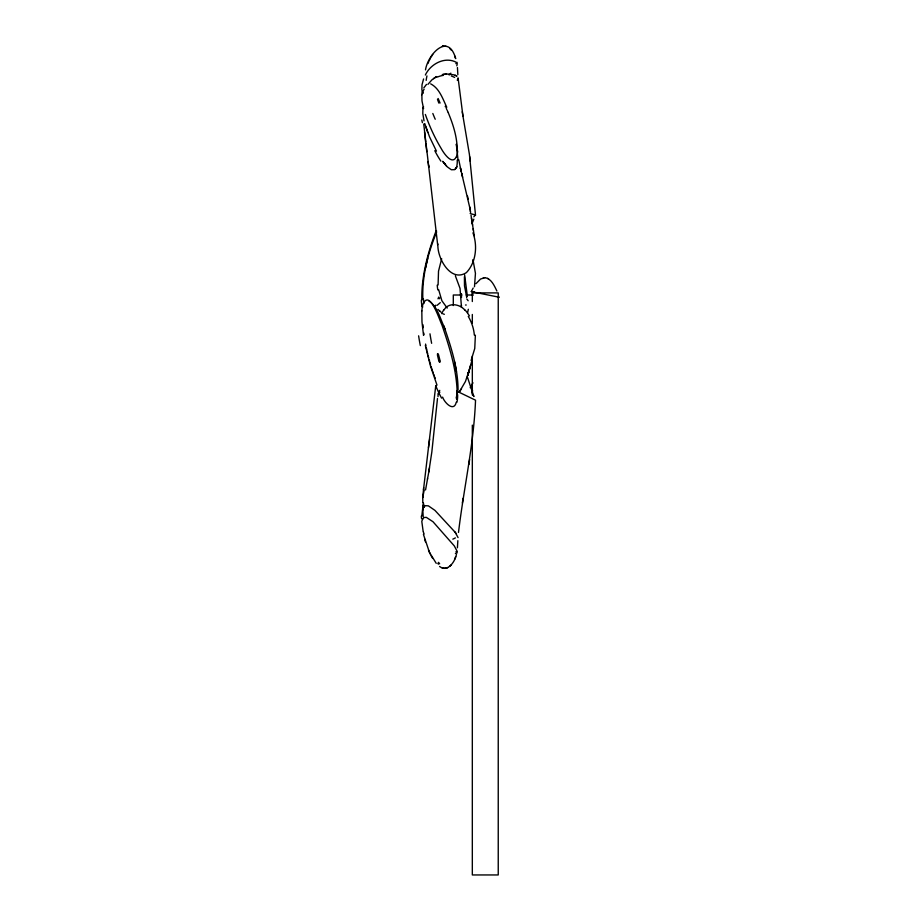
<?xml version="1.0" encoding="UTF-8"?>
<svg xmlns="http://www.w3.org/2000/svg" width="921" height="921" viewBox="0 0 921 921"><rect width="100%" height="100%" fill="white"/><g stroke="black" fill="none" stroke-linecap="round" stroke-linejoin="round"><path stroke-width="1.38" d="M437.429 354.643L437.556 353.699M458.497 532.442C463.747 488.291 473.785 444.808 475.535 400.198L458.255 391.851M461.467 307.165L460.016 288.377L455.342 275.77M457.23 394.752C456.989 370.795 449.621 347.493 441.942 325.021C439.34 319.702 429.359 287.743 422.566 305.058M457.242 150.883C457.346 137.586 453.236 124.588 448.136 112.431M458.059 390.251C458.071 369.171 451.635 348.679 444.889 328.924M458.071 160.289L456.367 144.701M437.924 243.984C436.819 257.535 450.565 282.989 466.417 272.593C476.145 262.278 477.7 245.792 472.957 232.829M468.329 309.272L467.603 312.68M421.818 310.895L421.979 321.97L423.533 335.417M457.415 547.776L457.841 540.685M461.421 305.864L461.479 305.277M422.774 497.628L422.785 502.762M423.499 489.673L435.783 385.485M423.672 487.646L422.785 497.501L424.155 490.145M464.414 276.668L464.483 285.913L466.751 297.276L466.533 296.643M457.242 551.426L454.272 545.888L432.997 521.735L426.308 517.36L423.948 517.533L422.417 519.202M437.487 398.528L431.834 452.004L428.795 471.989L429.508 467.787M421.876 94.725L421.991 100.907L423.568 108.609M473.855 216.826L475.34 215.019L470.159 213.511M468.95 464.449L469.618 459.475M428.461 447.594L429.658 439.075M422.797 509.716L423.211 516.658M422.935 107.815L422.808 113.674L424.028 120.881M463.136 498.261L462.354 502.97M472.151 393.209L472.577 390.492M458.059 537.588L455.204 532.315L434.942 510.384L428.415 505.871L425.433 505.664L423.522 507.413L424.12 506.55A11.846 5.353 16.3 0 1 424.408 506.17M425.56 489.949L427.586 478.54M427.482 479.127L429.002 470.781M436.658 231.977C427.943 253.102 421.991 275.989 422.831 298.98M425.594 267.919L427.758 258.364M438.051 393.532L438.039 396.629M474.488 286.73L475.443 273.33L473.037 260.09M423.176 504.259L421.783 516.105M469.134 370.564L471.587 361.631M469.56 369.045L470.735 364.82M469.664 368.688L465.462 381.455L459.51 391.644M468.052 374.248L468.916 371.313M468.271 373.523L469.226 370.196L467.845 374.974M456.298 402.132C453.938 412.585 444.29 402.454 442.621 397.124M468.801 371.681L467.626 375.676L469.019 370.944M468.375 373.132L468.582 372.406M456.92 398.194L456.563 399.219A14.011 12.387 -44.3 0 0 457.012 398.206M473.198 291.554L471.759 295.319M439.593 566.484C447.721 572.747 455.147 561.511 456.459 554.304M425.502 69.904C427.689 54.846 448.239 31.74 455.688 58.61L454.617 55.847M423.579 78.964L422.002 84.824L421.887 89.867A42.78 19.122 -10.5 0 0 422.923 92.25M456.309 156.8C452.188 165.78 443.611 152.932 441.424 148.891C434.873 138.023 429.543 126.419 425.352 114.457M441.677 258.674L438.523 271.154L438.085 285.026M472.151 223.296L473.831 219.175M454.594 559.346L455.665 556.652M436.209 230.618C427.758 252.722 421.358 276.277 421.818 300.119M439.985 362.195L440.088 361.331M422.601 91.663L424.109 89.279M472.957 382.791L470.205 387.706M438.787 297.034L437.982 298.795M427.897 63.537L428.898 61.362M471.103 360.468L474.752 348.495L475.374 335.175M439.743 297.955L439.34 298.772M456.793 65.84L457.242 63.756M430.498 58.184L429.497 60.061M438.638 391.886L439.766 390.354M497.754 296.758L499.078 297.115A84.847 0.783 11.4 0 1 499.251 297.241L471.529 291.669A84.847 0.783 11.4 0 1 471.356 291.543L473.187 288.02M425.364 75.004C430.487 63.94 444.947 56.181 456.321 62.329M423.798 87.898L426.492 84.398M432.743 54.443L431.132 57.01M457.288 80.3L458.082 77.859L462.975 116.288L462.238 111.775M435.771 305.162L435.173 306.071M459.049 392.404L461.502 388.731M427.931 84.352L431.926 79.851L436.669 76.558L433.469 78.584M443.945 309.986C448.723 302.019 459.775 303.93 465.013 310.239M475.984 283.68L480.555 279.04L485.022 277.658M450.853 73.15L449.149 75.015M449.69 566.415L451.209 564.907M455.204 169.291L456.931 166.689L454.663 169.671L451.336 169.74L447.318 166.908L442.679 161.302M437.038 305.381L440.307 302.652M456.137 553.072L455.388 553.498M446.673 568.084L447.848 567.601M465.519 305.024L466.222 304.989M442.276 74.555L447.951 74.025L453.765 74.82A5.894 0.852 9.9 0 1 455.227 75.292L456.931 76.167L455.216 75.292M443.105 74.394L446.478 74.037M483.26 277.82L484.135 277.67M461.916 295.008L453.305 295.008L453.305 305.542M466.222 295.008L473.394 295.008M471.356 291.543L474.442 291.98M485.079 277.658C491.411 278.695 494.358 285.844 496.891 291.036M444.855 46.096L446.225 46.372M442.886 313.831L444.359 314.303M428.76 300.856C437.383 306.451 439.893 317.791 444.026 326.598M466.774 298.922L468.156 300.741M430.671 83.857C439.455 88.393 442.782 98.858 446.777 107.262M487.635 278.384L488.498 278.879M447.215 308.051L441.896 300.776L438.649 289.712M440.975 312.092L439.858 311.114M438.131 98.489L440.077 103.037M438.016 309.41L440.134 311.505M438.914 562.881L439.651 563.802M438.454 564.216L437.809 563.376M451.244 50.079L449.724 48.456M446.478 166.045L444.785 164.088M454.525 531.532L456.448 533.858M436.232 563.341L429.439 552.324L423.43 534.41M423.223 93.286L422.612 92.33M439.444 362.057L439.075 361.4M444.141 163.293L443.093 161.889M438.039 353.837L438.327 354.309A8.22 7.944 -41.4 0 1 438.569 354.85L440.054 360.744M469.457 315.915L468.213 314.049A27.699 23.865 27.2 0 0 465.14 310.147M438.845 103.083L437.487 99.364M432.686 558.448L431.074 555.628M436.462 151.171L429.554 136.884L424.742 123.552M445.2 106.272L445.626 107.101M446.271 108.39L446.685 109.265M430.441 554.373L428.484 550.136M447.111 110.152L447.94 111.971M473.855 396.525L467.338 376.827M472.968 394.441L473.762 396.295M437.003 385.128L430.556 366.374L425.329 345.363M438.799 360.779L437.463 355.207M424.109 534.042L423.326 531.947M427.758 132.474L425.594 126.396M435.23 378.197L434.827 377.138M443.703 325.758L444.244 327.174M444.141 326.886L444.993 329.211M444.348 327.462L444.785 328.624M434.228 375.526L433.826 374.433M423.522 506.216L423.798 506.941L423.522 506.216A26.41 13.216 26.7 0 1 423.384 505.652L423.234 505.261M433.238 372.763L432.847 371.624M432.467 370.472L431.891 368.711M423.165 531.429L421.795 521.47A39.108 17.568 7.8 0 1 422.704 519.26M431.512 367.537L431.132 366.339M430.591 364.52L430.049 362.69M424.639 539.073L425.433 541.836M429.693 361.458L429.186 359.604M428.679 357.739L428.196 355.863M462.641 177.223L461.697 173.493L470.009 208.653M461.283 171.755L460.385 167.967L462.204 175.497M427.735 353.986L427.286 352.11M468.213 199.224L467.5 196.092M422.589 306.486L422.716 307.084M426.86 350.233L426.319 347.758M456.263 144.24L456.471 145.15M460.914 170.201L458.75 159.747M454.525 361.654L456.459 371.393M425.928 345.905L425.571 344.074M467.327 295.998L464.621 274.872M462.918 115.885L469.411 154.406L475.535 215.41M473.164 228.776L474.28 235.776M473.44 230.492L471.448 217.989M472.577 225.138L471.022 215.249M469.733 206.914L470.217 210.057M470.378 211.105L470.596 212.486M470.159 209.712L470.435 211.45M424.005 334.668L423.775 332.999M428.035 161.509L428.795 167.254L423.729 124.036M428.576 165.584L437.636 244.629M425.824 143.595L426.791 151.7M469.687 156.547L470.182 161.106M424.535 132.025L425.617 141.857M423.188 327.703L422.946 324.733M457.852 74.659L457.438 67.555M461.456 293.626L461.479 297.518M472.323 301.524L472.323 292.901L498.238 292.901L498.238 874.95L472.323 874.95L472.323 425.122M472.323 314.464L472.323 323.087M472.323 356.139L472.323 394.948M437.383 77.065A68.902 27.423 28.3 0 1 443.254 75.372M451.313 75.983A38.855 6.079 8.1 0 1 454.64 77.433M426.181 80.369A166.862 74.762 34.4 0 1 426.953 75.913M457.173 62.363A40.317 7.241 1.7 0 1 455.837 63.653M423.913 303.516A41.882 38.279 -83.4 0 1 423.418 298.934M436.14 231.735A85.342 81.324 80.4 0 1 436.531 230.814M422.083 306.601A41.226 39.108 -80.7 0 1 421.334 300.142M437.82 289.919A55.997 51.611 -65.5 0 1 437.21 285.165M473.026 259.722A46.959 41.836 -7.5 0 1 473.129 260.067M423.971 505.41A43.598 22.162 25.4 0 1 423.372 502.924M421.576 518.65A39.695 20.688 20.4 0 1 421.358 516.002M438.384 562.351A9.014 2.901 2.7 0 1 438.557 562.489M455.388 537.887A33.732 5.296 -9.5 0 1 452.81 539.142M423.038 509.762A38.486 17.085 13.6 0 1 423.303 507.356M455.976 551.633A35.781 6.424 -3.5 0 1 457.253 552.888M438.672 393.647A53.107 18.086 6.4 0 1 439.881 392.15M457.277 390.331A34.227 30.082 -45.1 0 1 456.16 398.079M420.333 345.605A156.777 134.88 -87.3 0 1 418.618 335.831M441.596 398.137A100.262 75.741 -87.1 0 1 435.852 385.957M431.627 343.314A174.921 129.988 87.9 0 1 429.98 333.828M421.887 310.907A40.11 39.983 -45.9 0 1 422.589 305.058M457.645 394.706A36 32.926 -36 0 1 456.977 402.212M441.643 313.624A30.174 29.679 42 0 1 443.795 309.893M468.271 316.398A48.272 41.364 27.5 0 1 474.338 335.117M440.883 161.14A72.356 31.959 41.7 0 1 434.804 150.699M445.039 164.019A33.95 19.387 35.6 0 1 444.406 163.236M457.196 160.139A37.22 27.319 28.9 0 1 456.724 166.62M423.211 107.815A40.766 22.15 -3.9 0 1 423.533 106.629M422.405 122.666A141.327 64.804 33.2 0 1 421.83 119.995M435.219 119.246A158.608 57.793 43.5 0 1 432.824 113.479M421.841 94.725A42.17 23.013 2.2 0 1 422.255 91.628M457.679 150.963A38.763 28.827 19.2 0 1 456.494 156.869M443.174 46.142L442.345 46.269L443.784 46.062L443.174 46.142M446.19 568.199L444.808 568.349L446.19 568.199M443.738 568.257L442.31 567.9L443.738 568.257"/></g></svg>
